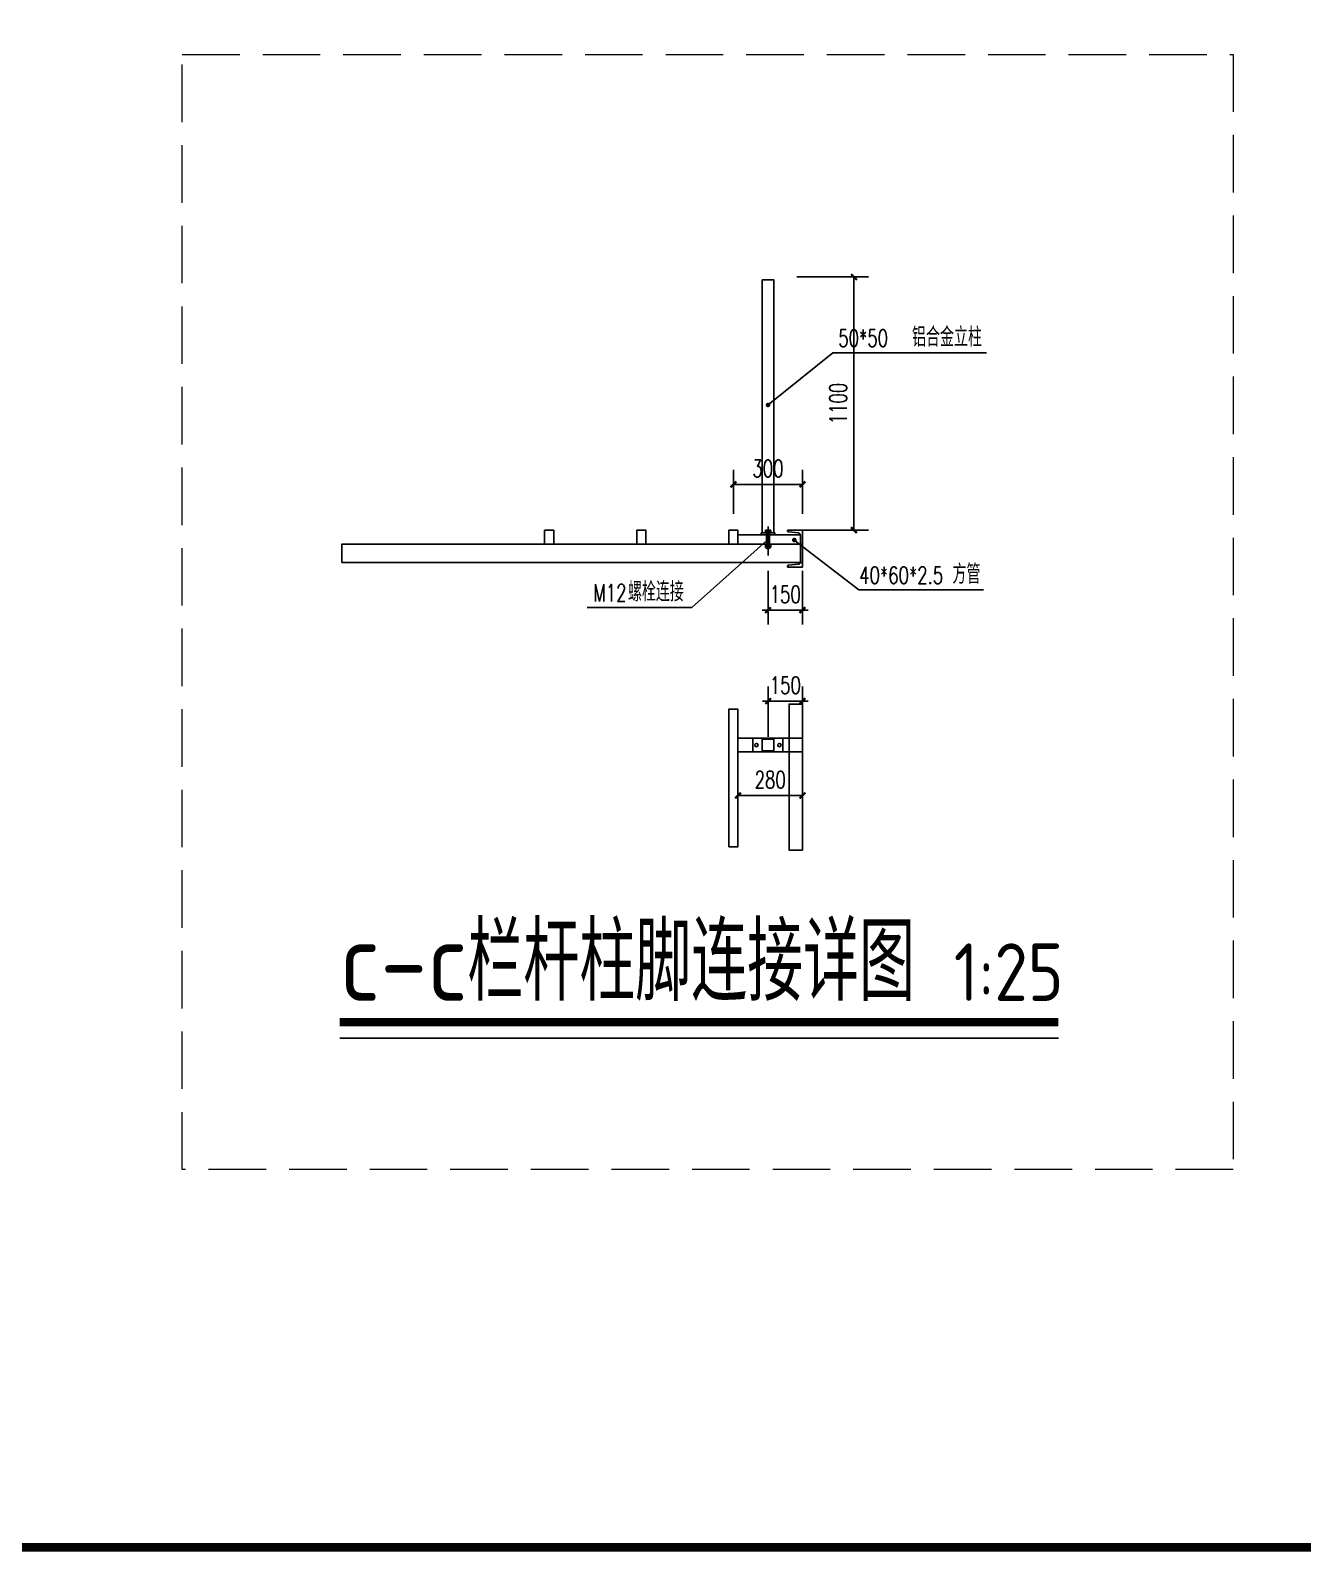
# Model space of a CAD drawing. Extents: x 396092 to 455492, y 17293 to 132793.
# Drawn here: x 406628 to 417678, y 28256 to 41472 of the extents above; entities that cross this region are included whole.
import ezdxf

# ---------------------------------------------------------------- set-up
doc = ezdxf.new("R2010")
doc.units = 0
doc.header["$LTSCALE"] = 1000
doc.header["$MEASUREMENT"] = 0
doc.linetypes.add('DASH', pattern=[0.35, 0.25, -0.1])
doc.layers.add('8', color=8, linetype='Continuous', lineweight=9)
for name, color, linetype in [('DIM_LEAD', 3, 'Continuous'), ('DIM_SYMB', 3, 'Continuous'), ('DOTE', 1, 'Continuous'), ('PUB_DIM', 3, 'Continuous'), ('PUB_TEXT', 7, 'Continuous'), ('W-STEEL_FRAME钢架', 3, 'Continuous'), ('W-STEEL_KEEL钢龙骨', 5, 'Continuous')]:
    doc.layers.add(name, color=color, linetype=linetype)
doc.styles.add('_TCH_DIM', font='SIMPLEX', dxfattribs={"bigfont": 'GBCBIG'})
doc.styles.add('_TCH_DIM_T3', font='SIMPLEX', dxfattribs={"width": 0.705882, "bigfont": 'GBCBIG'})
doc.styles.get("Standard").update_dxf_attribs({"font": 'gbenor.shx', "bigfont": 'gbcbig.shx'})
doc.dimstyles.new('_TCH_ARCH&&25', dxfattribs={"dimtxt": 74.375, "dimasz": 25, "dimexe": 62.5, "dimexo": 75, "dimgap": 31.5625, "dimtad": 1, "dimdec": 0, "dimzin": 0, "dimdsep": 46, "dimtxsty": '_TCH_DIM_T3', "dimblk": 'ARCHTICK', "dimcen": 0.09, "dimclrt": 7, "dimazin": 2, "dimtfac": 1, "dimtdec": 0, "dimtix": 1, "dimtmove": 2, "dimatfit": 3, "dimfxl": 25, "dimtolj": 1, "dimtzin": 0, "dimarcsym": 0})

# ---------------------------------------------------------------- blocks, each defined once
blk = doc.blocks.new('A$C8d334926')
at = {"const_width": 75}
blk.add_lwpolyline([(-46162, 31573), (-88962, 31573), (-88962, 11573), (-46162, 11573)], close=True, dxfattribs=at)
blk = doc.blocks.new('A$C03FC4FAA')
for p, q in [((2.7, 65), (0, 65)), ((0, 0), (0, 65)), ((160, 0), (0, 0)), ((11.9, 17.5), (7.6, 60.5)), ((21.9, 8.5), (138.1, 8.5)), ((148.1, 17.5), (152.4, 60.5)), ((157.3, 65), (160, 65)), ((160, 0), (160, 65))]:
    blk.add_line(p, q)
for centre, radius, start, end in [((2.7, 60), 5, 5.71059, 90), ((21.9, 18.5), 10, 185.71059, 270), ((138.1, 18.5), 10, 270, 354.28941), ((157.3, 60), 5, 90, 174.28941)]:
    blk.add_arc(centre, radius, start, end)
blk = doc.blocks.new('_ArchTick')
at = {"color": 0, "linetype": 'ByBlock', "const_width": 0.4}
blk.add_lwpolyline([(-0.5, -0.5), (0.5, 0.5)], dxfattribs=at)
blk = doc.blocks.new('*D471')
at = {"layer": 'Defpoints', "color": 0, "transparency": 16777216}
for p in [(-12625.8, 2515.8), (-12302.6, 2515.8), (-12625.8, 1416.1)]:
    blk.add_point(p, dxfattribs=at)
at = {"layer": 'PUB_DIM', "color": 0, "lineweight": -2, "transparency": 16777216}
for p, q in [((-12550.8, 2515.8), (-12240.1, 2515.8)), ((-12302.6, 1416.1), (-12302.6, 2515.8)), ((-12550.8, 1416.1), (-12240.1, 1416.1))]:
    blk.add_line(p, q, dxfattribs=at)
at = {"layer": 'PUB_DIM', "color": 0, "lineweight": -2, "transparency": 16777216, "xscale": 25, "yscale": 25, "zscale": 25}
for p, rotation in [((-12302.6, 2515.8), 90), ((-12302.6, 1416.1), 270)]:
    blk.add_blockref('_ArchTick', p, dxfattribs=dict(at, rotation=rotation))
at = {"layer": 'PUB_DIM', "color": 7, "transparency": 16777216, "insert": (-12371.4, 1965.9), "char_height": 74.38, "attachment_point": 5, "rotation": 90, "style": '_TCH_DIM_T3'}
blk.add_mtext('\\A1;1100', dxfattribs=at)
blk = doc.blocks.new('*D472')
at = {"layer": 'Defpoints', "color": 0, "transparency": 16777216}
for p in [(-12526.3, 1615), (-12826.3, 1411.6), (-12526.3, 1411.6)]:
    blk.add_point(p, dxfattribs=at)
at = {"layer": 'PUB_DIM', "color": 0, "lineweight": -2, "transparency": 16777216}
for p, q in [((-12826.3, 1486.6), (-12826.3, 1677.5)), ((-12526.3, 1486.6), (-12526.3, 1677.5)), ((-12826.3, 1615), (-12526.3, 1615))]:
    blk.add_line(p, q, dxfattribs=at)
at = {"layer": 'PUB_DIM', "color": 0, "lineweight": -2, "transparency": 16777216, "xscale": 25, "yscale": 25, "zscale": 25, "rotation": 180}
blk.add_blockref('_ArchTick', (-12826.3, 1615), dxfattribs=at)
at = {"layer": 'PUB_DIM', "color": 0, "lineweight": -2, "transparency": 16777216, "xscale": 25, "yscale": 25, "zscale": 25}
blk.add_blockref('_ArchTick', (-12526.3, 1615), dxfattribs=at)
at = {"layer": 'PUB_DIM', "color": 7, "transparency": 16777216, "insert": (-12676.3, 1683.7), "char_height": 74.38, "attachment_point": 5, "style": '_TCH_DIM_T3'}
blk.add_mtext('\\A1;300', dxfattribs=at)
blk = doc.blocks.new('*D473')
at = {"layer": 'Defpoints', "color": 0, "transparency": 16777216}
for p in [(-12675.8, 1313.6), (-12526.3, 1313.6), (-12526.3, 1068.5)]:
    blk.add_point(p, dxfattribs=at)
at = {"layer": 'PUB_DIM', "color": 0, "lineweight": -2, "transparency": 16777216}
for p, q in [((-12675.8, 1238.6), (-12675.8, 1006)), ((-12526.3, 1238.6), (-12526.3, 1006)), ((-12675.8, 1068.5), (-12700.8, 1068.5)), ((-12675.8, 1068.5), (-12526.3, 1068.5)), ((-12526.3, 1068.5), (-12501.3, 1068.5))]:
    blk.add_line(p, q, dxfattribs=at)
at = {"layer": 'PUB_DIM', "color": 0, "lineweight": -2, "transparency": 16777216, "xscale": 25, "yscale": 25, "zscale": 25}
blk.add_blockref('_ArchTick', (-12675.8, 1068.5), dxfattribs=at)
at = {"layer": 'PUB_DIM', "color": 0, "lineweight": -2, "transparency": 16777216, "xscale": 25, "yscale": 25, "zscale": 25, "rotation": 180}
blk.add_blockref('_ArchTick', (-12526.3, 1068.5), dxfattribs=at)
at = {"layer": 'PUB_DIM', "color": 7, "transparency": 16777216, "insert": (-12601, 1137.3), "char_height": 74.38, "attachment_point": 5, "style": '_TCH_DIM_T3'}
blk.add_mtext('\\A1;150', dxfattribs=at)
blk = doc.blocks.new('*D474')
at = {"layer": 'Defpoints', "color": 0, "transparency": 16777216}
for p in [(-12526.3, 673.6), (-12674.8, 443.2), (-12526.3, 443.2)]:
    blk.add_point(p, dxfattribs=at)
at = {"layer": 'PUB_DIM', "color": 0, "lineweight": -2, "transparency": 16777216}
for p, q in [((-12674.8, 518.2), (-12674.8, 736.1)), ((-12526.3, 518.2), (-12526.3, 736.1)), ((-12674.8, 673.6), (-12699.8, 673.6)), ((-12674.8, 673.6), (-12526.3, 673.6)), ((-12526.3, 673.6), (-12501.3, 673.6))]:
    blk.add_line(p, q, dxfattribs=at)
at = {"layer": 'PUB_DIM', "color": 0, "lineweight": -2, "transparency": 16777216, "xscale": 25, "yscale": 25, "zscale": 25}
blk.add_blockref('_ArchTick', (-12674.8, 673.6), dxfattribs=at)
at = {"layer": 'PUB_DIM', "color": 0, "lineweight": -2, "transparency": 16777216, "xscale": 25, "yscale": 25, "zscale": 25, "rotation": 180}
blk.add_blockref('_ArchTick', (-12526.3, 673.6), dxfattribs=at)
at = {"layer": 'PUB_DIM', "color": 7, "transparency": 16777216, "insert": (-12600.5, 742.3), "char_height": 74.38, "attachment_point": 5, "style": '_TCH_DIM_T3'}
blk.add_mtext('\\A1;150', dxfattribs=at)
blk = doc.blocks.new('*D475')
at = {"layer": 'Defpoints', "color": 0, "transparency": 16777216}
for p in [(-12806.3, 452.4), (-12526.3, 452.4), (-12526.3, 263.2)]:
    blk.add_point(p, dxfattribs=at)
at = {"layer": 'PUB_DIM', "color": 0, "lineweight": -2, "transparency": 16777216}
for p, q in [((-12806.3, 377.4), (-12806.3, 200.7)), ((-12526.3, 377.4), (-12526.3, 200.7)), ((-12806.3, 263.2), (-12526.3, 263.2))]:
    blk.add_line(p, q, dxfattribs=at)
at = {"layer": 'PUB_DIM', "color": 0, "lineweight": -2, "transparency": 16777216, "xscale": 25, "yscale": 25, "zscale": 25, "rotation": 180}
blk.add_blockref('_ArchTick', (-12806.3, 263.2), dxfattribs=at)
at = {"layer": 'PUB_DIM', "color": 0, "lineweight": -2, "transparency": 16777216, "xscale": 25, "yscale": 25, "zscale": 25}
blk.add_blockref('_ArchTick', (-12526.3, 263.2), dxfattribs=at)
at = {"layer": 'PUB_DIM', "color": 7, "transparency": 16777216, "insert": (-12666.3, 331.9), "char_height": 74.38, "attachment_point": 5, "style": '_TCH_DIM_T3'}
blk.add_mtext('\\A1;280', dxfattribs=at)
blk = doc.blocks.new('A$C394f0217')
at = {"color": 1}
blk.add_line((-12793.7, 1395.8), (-12606.7, 1395.8), dxfattribs=at)
for p, q in [((-12682.8, 1416.1), (-12668.8, 1416.1)), ((-12681.3, 1407.1), (-12681.3, 1414.1)), ((-12679.1, 1405.8), (-12675.8, 1407.1)), ((-12676.8, 1405.8), (-12673.5, 1407.1)), ((-12670.3, 1414.1), (-12670.3, 1407.1)), ((-12664.3, 1348.8), (-12687.3, 1348.8)), ((-12687.3, 1341.8), (-12687.3, 1348.8)), ((-12686.3, 1348.8), (-12686.3, 1352.8)), ((-12681.8, 1336.8), (-12681.8, 1339.8)), ((-12681.3, 1348.8), (-12681.3, 1341.8)), ((-12679.1, 1352.8), (-12675.8, 1348.8)), ((-12676.8, 1352.8), (-12673.5, 1348.8)), ((-12670.3, 1341.8), (-12670.3, 1348.8)), ((-12669.8, 1339.8), (-12669.8, 1336.8)), ((-12665.3, 1352.8), (-12665.3, 1348.8)), ((-12664.3, 1348.8), (-12664.3, 1341.8))]:
    blk.add_line(p, q)
at = {"color": 4}
blk.add_line((-12675.8, 1339.8), (-12675.8, 1335.8), dxfattribs=at)
for points in [[(-12700.8, 2503.8), (-12650.8, 2503.8), (-12650.8, 1403.8), (-12700.8, 1403.8)], [(-12806.3, 1395.8), (-12534.8, 1395.8), (-12534.8, 1355.8), (-12806.3, 1355.8)], [(-12705.8, 1403.8), (-12645.8, 1403.8), (-12645.8, 1395.8), (-12705.8, 1395.8)], [(-12684.3, 1416.1), (-12681.3, 1416.1), (-12670.3, 1416.1), (-12667.3, 1416.1)], [(-12681.8, 1355.8), (-12681.8, 1403.8), (-12669.8, 1403.8), (-12669.8, 1355.8)], [(-12684.3, 1339.8), (-12681.3, 1339.8), (-12670.3, 1339.8), (-12667.3, 1339.8)], [(-12680.8, 1335.8), (-12682.8, 1337.8), (-12668.8, 1337.8), (-12670.8, 1335.8)], [(-12806.3, 452.4), (-12806.3, 512.4), (-12526.3, 512.4), (-12526.3, 452.4)], [(-12741.3, 452.4), (-12741.3, 512.4), (-12611.3, 512.4), (-12611.3, 452.4)], [(-12701.3, 457.4), (-12701.3, 507.4), (-12651.3, 507.4), (-12651.3, 457.4)]]:
    blk.add_lwpolyline(points, close=True)
for points in [[(-12661.8, 1405.8), (-12689.8, 1405.8), (-12689.8, 1403.8), (-12661.8, 1403.8), (-12661.8, 1405.8), (-12662.8, 1405.8)], [(-12661.8, 1352.8), (-12689.8, 1352.8), (-12689.8, 1355.8), (-12661.8, 1355.8), (-12661.8, 1352.8), (-12662.8, 1352.8)], [(-12682.8, 1337.8), (-12682.8, 1339.8), (-12668.8, 1339.8), (-12668.8, 1337.8)]]:
    blk.add_lwpolyline(points)
blk.add_lwpolyline([(-12687.3, 1414.1), (-12687.3, 1407.1), (-12686.3, 1407.1), (-12686.3, 1405.8), (-12665.3, 1405.8), (-12665.3, 1407.1), (-12686.3, 1407.1), (-12664.3, 1407.1), (-12664.3, 1414.1, 0.666667), (-12670.3, 1414.1, 0.363636), (-12681.3, 1414.1, 0.666667)], format="xyb", close=True)
for centre in [(-12726.3, 482.4), (-12626.3, 482.4)]:
    blk.add_circle(centre, 7)
for centre, radius, start, end in [((-12684.3, 1343), 3.25, 202.61986, 337.38014), ((-12675.8, 1348.3), 8.56, 230.03379, 309.96621), ((-12667.3, 1343), 3.25, 202.61986, 337.38014)]:
    blk.add_arc(centre, radius, start, end)
at = {"layer": '8', "linetype": 'DASH'}
blk.add_lwpolyline([(-15220.3, 3483), (-10655.6, 3483), (-10655.6, -1361.7), (-15220.3, -1361.7)], close=True, dxfattribs=at)
at = {"layer": 'DIM_LEAD'}
for p, q in [((-12675.8, 1959.8), (-12395, 2186.4)), ((-12395, 2186.4), (-11727.3, 2186.4)), ((-12681.8, 1368.9), (-13007.3, 1080.3)), ((-12561.7, 1373.1), (-12281, 1156.6)), ((-12281, 1156.6), (-11739.6, 1156.6)), ((-13007.3, 1080.3), (-13460.6, 1080.3))]:
    blk.add_line(p, q, dxfattribs=at)
at = {"layer": 'DIM_LEAD', "const_width": 10}
for points in [[(-12679.6, 1956.6, 1), (-12671.9, 1962.9, 1)], [(-12672.2, 1372.4, 1), (-12679.3, 1365.4, 1)], [(-12565.7, 1376.1, 1), (-12557.8, 1370, 1)]]:
    blk.add_lwpolyline(points, format="xyb", close=True, dxfattribs=at)
at = {"layer": 'DIM_SYMB', "const_width": 35}
blk.add_lwpolyline([(-14535.9, -721.4), (-11414.6, -721.4)], dxfattribs=at)
at = {"layer": 'DIM_SYMB'}
blk.add_lwpolyline([(-14535.9, -791.4), (-11414.6, -791.4)], dxfattribs=at)
at = {"layer": 'DOTE'}
blk.add_line((-12675.8, 1306.3), (-12675.8, 1431.6), dxfattribs=at)
at = {"layer": 'W-STEEL_FRAME钢架'}
for points in [[(-12591.3, 1415.8), (-12526.3, 1415.8), (-12526.3, 1415.8), (-12591.3, 1415.8)], [(-14526.3, 1275.8), (-12526.3, 1275.8), (-12526.3, 1355.8), (-14526.3, 1355.8)], [(-12526.3, 660.7), (-12584.3, 660.7), (-12584.3, 26), (-12526.3, 26)]]:
    blk.add_lwpolyline(points, close=True, dxfattribs=at)
at = {"layer": 'W-STEEL_KEEL钢龙骨'}
for points in [[(-13646.3, 1355.8), (-13606.3, 1355.8), (-13606.3, 1415.8), (-13646.3, 1415.8)], [(-13246.3, 1355.8), (-13206.3, 1355.8), (-13206.3, 1415.8), (-13246.3, 1415.8)], [(-12846.3, 1355.8), (-12806.3, 1355.8), (-12806.3, 1415.8), (-12846.3, 1415.8)], [(-12846.3, 40.3), (-12806.3, 40.3), (-12806.3, 637.7), (-12846.3, 637.7)]]:
    blk.add_lwpolyline(points, close=True, dxfattribs=at)
at = {"layer": 'W-STEEL_FRAME钢架', "xscale": -1, "rotation": 90}
blk.add_blockref('A$C03FC4FAA', (-12526.3, 1415.8), dxfattribs=at)
at = {"layer": 'PUB_TEXT', "style": '_TCH_DIM', "width": 0.705882}
for s, p in [('50*50', (-12370.5, 2212.6)), ('40*60*2.5', (-12279.8, 1182.9)), ('M12', (-13434.4, 1106.5))]:
    blk.add_text(s, height=74.38, dxfattribs=at).set_placement(p)
at = {"layer": 'PUB_TEXT', "style": '_TCH_DIM'}
for s, p in [('铝合金立柱', (-12050.5, 2212.6)), ('方管', (-11874.8, 1182.9)), ('螺栓连接', (-13284.4, 1106.5))]:
    blk.add_text(s, height=84.4, dxfattribs=at).set_placement(p)
at = {"layer": 'PUB_TEXT'}
for s, height, p in [('栏杆柱脚连接详图', 337.59, (-13981.7, -629.1)), ('c-c', 350, (-14535.9, -629.1)), ('1:25', 250, (-11869, -629.1))]:
    blk.add_text(s, height=height, dxfattribs=at).set_placement(p)
at = {"layer": 'PUB_DIM'}
for p1, p2, distance, picture, middle in [((-12625.8, 1416.1), (-12625.8, 2515.8), -323.2, '*D471', (-12371.4, 1965.9)), ((-12826.3, 1411.6), (-12526.3, 1411.6), 203.4, '*D472', (-12676.3, 1683.7)), ((-12675.7585076, 1313.5880807), (-12526.2585076, 1313.5880807), -245.072769, '*D473', (-12601.0085076, 1137.2653117))]:
    dim = blk.add_aligned_dim(p1=p1, p2=p2, distance=distance, dimstyle='_TCH_ARCH&&25', dxfattribs=at)
    dim.commit()
    dim.dimension.update_dxf_attribs({"geometry": picture, "text_midpoint": middle})
dim = blk.add_aligned_dim(p1=(-12674.8, 443.2), p2=(-12526.3, 443.2), distance=230.4, text='150', dimstyle='_TCH_ARCH&&25', dxfattribs=at)
dim.commit()
dim.dimension.update_dxf_attribs({"geometry": '*D474', "text_midpoint": (-12600.5, 742.3)})
dim = blk.add_linear_dim(base=(-12526.3, 263.2), p1=(-12806.3, 452.4), p2=(-12526.3, 452.4), dimstyle='_TCH_ARCH&&25', dxfattribs=at)
dim.commit()
dim.dimension.update_dxf_attribs({"geometry": '*D475', "text_midpoint": (-12666.3, 331.9)})

msp = doc.modelspace()

# ---------------------------------------------------------------- block references
msp.add_blockref('A$C8d334926', (486304.3, 16720.3))
at = {"xscale": 2, "yscale": 2, "zscale": 2}
msp.add_blockref('A$C394f0217', (438386.2, 34298.2), dxfattribs=at)

doc.saveas('drawing.dxf')
